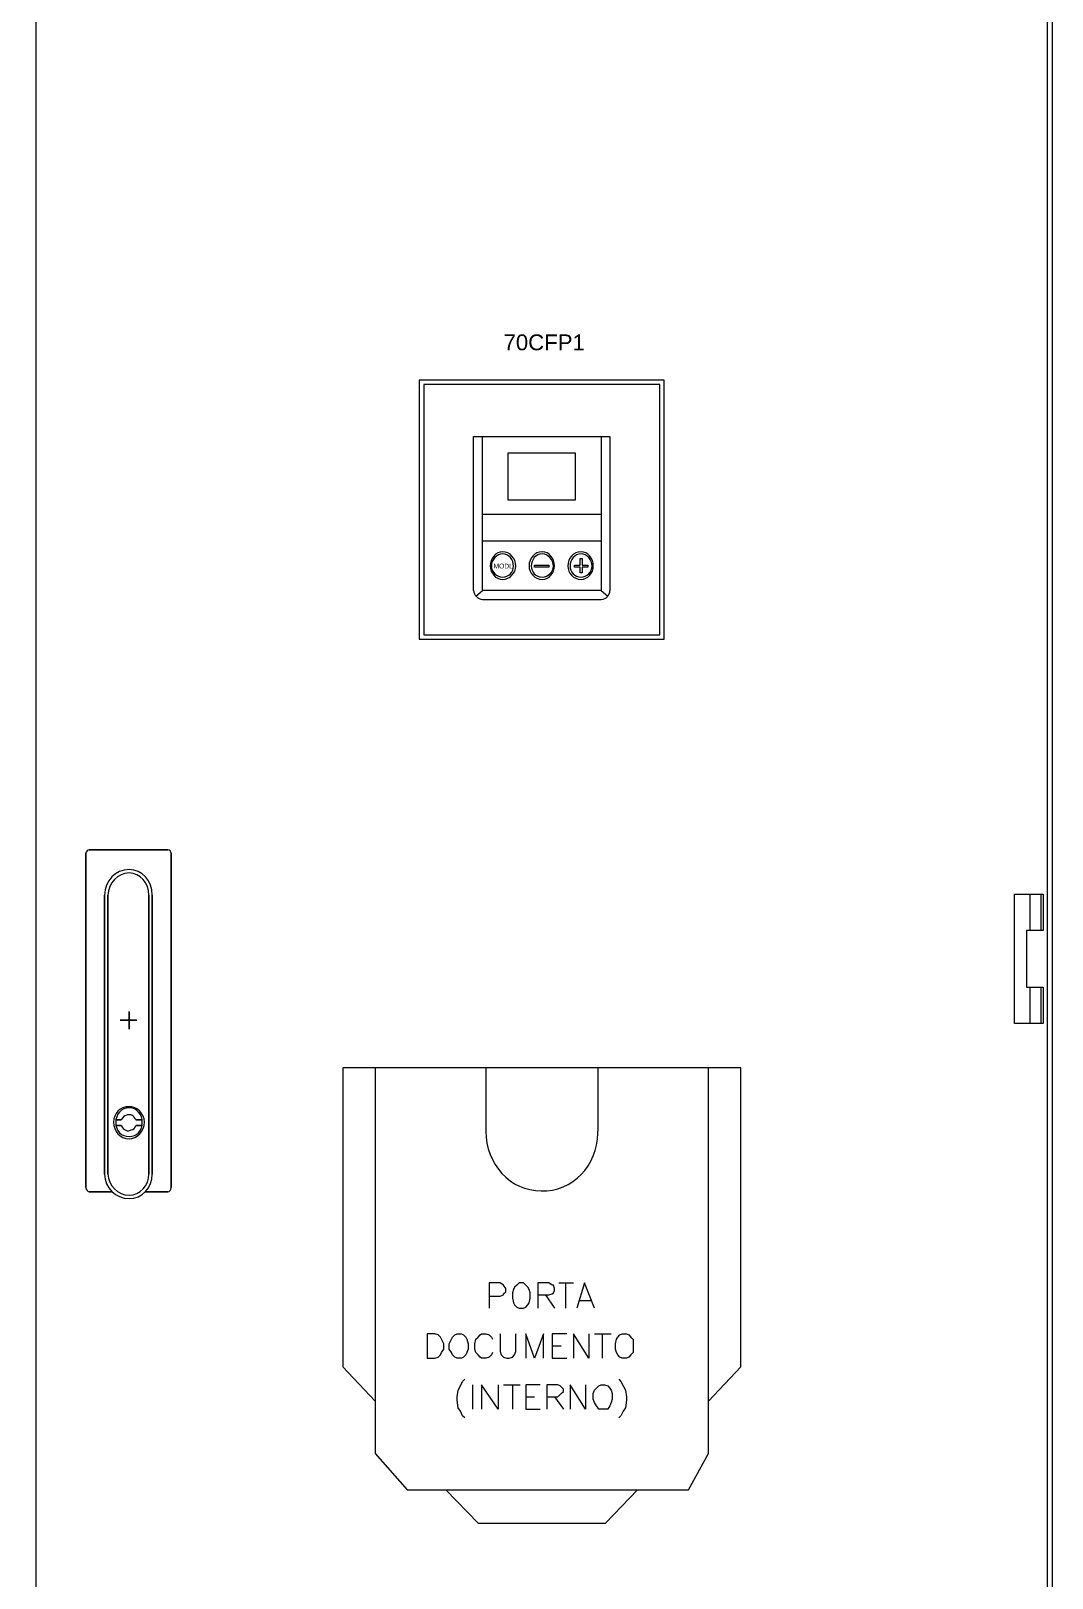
# Model space of a CAD drawing. Header units: millimetres. Extents: x 1004 to 59588, y 686 to 38112.
# Drawn here: x 26300 to 26843, y 7141 to 7963 of the extents above; entities that cross this region are included whole.
import ezdxf

# ---------------------------------------------------------------- set-up
doc = ezdxf.new("R2010")
doc.units = ezdxf.units.MM
doc.layers.add('PDF10_Geometry', color=7, linetype='Continuous')
doc.layers.add('PDF10_Text', color=7, linetype='Continuous')
doc.styles.add('PDF Arial', font='arial.ttf')

msp = doc.modelspace()

# ---------------------------------------------------------------- linework, layer by layer
at = {"layer": 'PDF10_Geometry', "lineweight": 0}
for points in [[(26842.52, 6705.61), (25758.4, 6705.61), (25758.4, 8520.31), (26842.52, 8520.31)], [(26303.1, 6709.73), (26840.16, 6709.73), (26840.16, 8517.37), (26303.1, 8517.37)], [(26506.63, 7639.73), (26636.63, 7639.73), (26636.63, 7777.37), (26506.63, 7777.37)], [(26508.99, 7642.08), (26634.28, 7642.08), (26634.28, 7775.02), (26508.99, 7775.02)], [(26553.69, 7713.84), (26589.58, 7713.84), (26589.58, 7738.55), (26553.69, 7738.55)], [(26596.05, 7677.96), (26593.1, 7677.96), (26593.1, 7675.02), (26591.93, 7675.02), (26591.93, 7677.96), (26588.99, 7677.96), (26588.99, 7679.14), (26591.93, 7679.14), (26591.93, 7682.67), (26593.1, 7682.67), (26593.1, 7679.14), (26596.05, 7679.14)], [(26575.46, 7677.96), (26567.81, 7677.96), (26567.81, 7679.14), (26575.46, 7679.14)], [(26373.1, 7527.96), (26331.34, 7527.96)], [(26373.1, 7527.96), (26331.34, 7527.96)], [(26329.58, 7348.55), (26329.58, 7526.2)], [(26329.58, 7348.55), (26329.58, 7526.2)], [(26374.87, 7348.55), (26374.87, 7526.2)], [(26374.87, 7348.55), (26374.87, 7526.2)], [(26339.58, 7355.61), (26339.58, 7503.84)], [(26339.58, 7355.61), (26339.58, 7503.84)], [(26341.34, 7355.61), (26341.34, 7503.84)], [(26341.34, 7355.61), (26341.34, 7503.84)], [(26363.1, 7355.61), (26363.1, 7503.84)], [(26363.1, 7355.61), (26363.1, 7503.84)], [(26364.87, 7355.61), (26364.87, 7503.84)], [(26364.87, 7355.61), (26364.87, 7503.84)], [(26837.81, 7504.43), (26837.81, 7485.02), (26828.99, 7485.02), (26828.99, 7455.02), (26837.81, 7455.02), (26837.81, 7435.61), (26828.99, 7435.61), (26822.52, 7435.61), (26822.52, 7504.43), (26828.99, 7504.43)], [(26356.63, 7437.37), (26347.81, 7437.37)], [(26352.52, 7432.67), (26352.52, 7442.08)], [(26348.4, 7384.43), (26345.46, 7384.43)], [(26348.4, 7384.43), (26345.46, 7384.43)], [(26348.4, 7381.49), (26345.46, 7381.49)], [(26348.4, 7381.49), (26345.46, 7381.49)], [(26359.58, 7384.43), (26356.05, 7384.43)], [(26359.58, 7384.43), (26356.05, 7384.43)], [(26359.58, 7381.49), (26356.05, 7381.49)], [(26359.58, 7381.49), (26356.05, 7381.49)], [(26343.1, 7346.2), (26331.34, 7346.2)], [(26343.1, 7346.2), (26331.34, 7346.2)], [(26373.1, 7346.2), (26361.34, 7346.2)], [(26373.1, 7346.2), (26361.34, 7346.2)], [(26561.93, 7297.96), (26559.58, 7297.96), (26558.4, 7296.78), (26557.22, 7295.61), (26556.63, 7294.43), (26556.05, 7292.67), (26556.05, 7289.73), (26556.63, 7287.37), (26557.22, 7286.2), (26558.4, 7285.02), (26559.58, 7284.43), (26561.93, 7284.43), (26563.1, 7285.02), (26564.28, 7286.2), (26564.87, 7287.37), (26565.46, 7289.73), (26565.46, 7292.67), (26564.87, 7294.43), (26564.28, 7295.61), (26563.1, 7296.78)], [(26514.87, 7257.96), (26516.63, 7258.55), (26517.81, 7259.73), (26518.4, 7260.9), (26519.58, 7262.67), (26519.58, 7265.61), (26518.4, 7267.96), (26517.81, 7269.14), (26516.63, 7270.31), (26514.87, 7270.9), (26510.75, 7270.9), (26510.75, 7257.96)], [(26528.99, 7270.9), (26530.16, 7270.31), (26531.34, 7269.14), (26531.93, 7267.96), (26532.52, 7265.61), (26532.52, 7262.67), (26531.93, 7260.9), (26531.34, 7259.73), (26530.16, 7258.55), (26528.99, 7257.96), (26526.63, 7257.96), (26525.46, 7258.55), (26524.28, 7259.73), (26523.69, 7260.9), (26522.52, 7262.67), (26522.52, 7265.61), (26523.69, 7267.96), (26524.28, 7269.14), (26525.46, 7270.31), (26526.63, 7270.9)], [(26616.63, 7270.9), (26617.81, 7270.31), (26618.99, 7269.14), (26620.16, 7267.96), (26620.16, 7265.61), (26620.16, 7262.67), (26620.16, 7260.9), (26618.99, 7259.73), (26617.81, 7258.55), (26616.63, 7257.96), (26614.28, 7257.96), (26613.1, 7258.55), (26611.93, 7259.73), (26611.34, 7260.9), (26610.75, 7262.67), (26610.75, 7265.61), (26611.34, 7267.96), (26611.93, 7269.14), (26613.1, 7270.31), (26614.28, 7270.9)], [(26604.87, 7243.84), (26606.63, 7243.25), (26607.81, 7242.08), (26608.4, 7240.9), (26608.99, 7239.14), (26608.99, 7236.2), (26608.4, 7234.43), (26607.81, 7232.67), (26606.63, 7230.9), (26604.87, 7230.9), (26603.1, 7230.9), (26601.93, 7230.9), (26600.75, 7232.67), (26599.58, 7234.43), (26598.99, 7236.2), (26598.99, 7239.14), (26599.58, 7240.9), (26600.75, 7242.08), (26601.93, 7243.25), (26603.1, 7243.84)]]:
    msp.add_lwpolyline(points, close=True, dxfattribs=at)
for points in [[(26842.52, 8520.31), (26842.52, 6705.61)], [(26535.46, 7665.61), (26535.46, 7747.37), (26607.81, 7747.37), (26607.81, 7665.61)], [(26603.1, 7747.37), (26603.1, 7665.61), (26540.16, 7665.61), (26540.16, 7747.37)], [(26540.16, 7706.2), (26603.1, 7706.2)], [(26540.16, 7692.08), (26603.1, 7692.08)], [(26536.63, 7662.67), (26540.16, 7665.61)], [(26540.16, 7660.9), (26603.1, 7660.9)], [(26540.16, 7660.9), (26540.16, 7660.9)], [(26603.1, 7665.61), (26606.63, 7662.67)], [(26373.1, 7527.96), (26373.1, 7527.96)], [(26373.1, 7527.96), (26373.1, 7527.96)], [(26373.1, 7527.96), (26373.1, 7527.96)], [(26373.1, 7527.96), (26373.1, 7527.96)], [(26339.58, 7503.84), (26339.58, 7503.84)], [(26339.58, 7503.84), (26339.58, 7503.84)], [(26339.58, 7503.84), (26339.58, 7503.84)], [(26339.58, 7503.84), (26339.58, 7503.84)], [(26341.34, 7503.84), (26341.34, 7503.84)], [(26341.34, 7503.84), (26341.34, 7503.84)], [(26341.34, 7503.84), (26341.34, 7503.84)], [(26341.34, 7503.84), (26341.34, 7503.84)], [(26830.75, 7504.43), (26830.75, 7485.02)], [(26836.63, 7504.43), (26836.63, 7485.02)], [(26830.75, 7455.02), (26830.75, 7435.61)], [(26836.63, 7455.02), (26836.63, 7435.61)], [(26660.16, 7235.02), (26677.22, 7253.25), (26677.22, 7412.08), (26466.05, 7412.08), (26466.05, 7253.25), (26483.1, 7235.02)], [(26483.1, 7412.08), (26483.1, 7207.37), (26500.16, 7187.96), (26649.58, 7187.96), (26660.16, 7207.37), (26660.16, 7412.08)], [(26541.93, 7412.08), (26541.93, 7378.55)], [(26601.34, 7412.08), (26601.34, 7378.55)], [(26363.1, 7355.61), (26363.1, 7355.61)], [(26363.1, 7355.61), (26363.1, 7355.61)], [(26363.1, 7355.61), (26363.1, 7355.61)], [(26363.1, 7355.61), (26363.1, 7355.61)], [(26364.87, 7355.61), (26364.87, 7355.61)], [(26364.87, 7355.61), (26364.87, 7355.61)], [(26364.87, 7355.61), (26364.87, 7355.61)], [(26364.87, 7355.61), (26364.87, 7355.61)], [(26331.34, 7346.2), (26331.34, 7346.2)], [(26331.34, 7346.2), (26331.34, 7346.2)], [(26331.34, 7346.2), (26331.34, 7346.2)], [(26331.34, 7346.2), (26331.34, 7346.2)], [(26543.69, 7290.9), (26549.58, 7290.9), (26551.34, 7291.49), (26551.34, 7292.08), (26552.52, 7293.25), (26552.52, 7295.02), (26551.34, 7296.78), (26549.58, 7297.96), (26543.69, 7297.96), (26543.69, 7284.43)], [(26569.58, 7291.49), (26575.46, 7291.49), (26577.22, 7292.08), (26577.81, 7292.67), (26578.4, 7293.84), (26578.4, 7295.02), (26577.81, 7296.78), (26577.22, 7296.78), (26575.46, 7297.96), (26569.58, 7297.96), (26569.58, 7284.43)], [(26580.75, 7297.96), (26588.4, 7297.96)], [(26584.28, 7297.96), (26584.28, 7284.43)], [(26599.58, 7284.43), (26594.28, 7297.96), (26590.16, 7284.43)], [(26573.69, 7291.49), (26578.4, 7284.43)], [(26591.34, 7288.55), (26597.81, 7288.55)], [(26545.46, 7260.9), (26544.87, 7259.73), (26543.69, 7258.55), (26541.93, 7257.96), (26539.58, 7257.96), (26538.99, 7258.55), (26537.81, 7259.73), (26536.63, 7260.9), (26536.05, 7262.67), (26536.05, 7265.61), (26536.63, 7267.96), (26537.81, 7269.14), (26538.99, 7270.31), (26539.58, 7270.9), (26541.93, 7270.9), (26543.69, 7270.31), (26544.87, 7269.14), (26545.46, 7267.96)], [(26549.58, 7270.9), (26549.58, 7261.49), (26550.16, 7259.73), (26551.34, 7258.55), (26553.1, 7257.96), (26554.28, 7257.96), (26556.05, 7258.55), (26557.22, 7259.73), (26557.81, 7261.49), (26557.81, 7270.9)], [(26572.52, 7257.96), (26572.52, 7270.9), (26567.81, 7257.96), (26563.1, 7270.9), (26563.1, 7257.96)], [(26584.87, 7270.9), (26577.22, 7270.9), (26577.22, 7257.96), (26584.87, 7257.96)], [(26577.22, 7264.43), (26581.93, 7264.43)], [(26596.63, 7270.9), (26596.63, 7257.96), (26588.4, 7270.9), (26588.4, 7257.96)], [(26599.58, 7270.9), (26608.4, 7270.9)], [(26603.69, 7270.9), (26603.69, 7257.96)], [(26530.75, 7226.2), (26529.58, 7227.37), (26528.4, 7229.73), (26527.22, 7231.49), (26526.63, 7235.61), (26526.63, 7237.37), (26527.22, 7240.9), (26528.4, 7243.25), (26529.58, 7245.61), (26530.75, 7246.78)], [(26534.87, 7243.84), (26534.87, 7230.9)], [(26548.4, 7243.84), (26548.4, 7230.9), (26539.58, 7243.84), (26539.58, 7230.9)], [(26551.34, 7243.84), (26560.16, 7243.84)], [(26556.05, 7243.84), (26556.05, 7230.9)], [(26570.75, 7243.84), (26563.1, 7243.84), (26563.1, 7230.9), (26570.75, 7230.9)], [(26574.28, 7237.37), (26580.16, 7237.37), (26581.34, 7238.55), (26581.93, 7239.14), (26583.1, 7240.31), (26583.1, 7241.49), (26581.93, 7242.67), (26581.34, 7243.25), (26580.16, 7243.84), (26574.28, 7243.84), (26574.28, 7230.9)], [(26594.87, 7243.84), (26594.87, 7230.9), (26586.63, 7243.84), (26586.63, 7230.9)], [(26612.52, 7246.78), (26613.69, 7245.61), (26614.87, 7243.25), (26616.05, 7240.9), (26616.63, 7237.37), (26616.63, 7235.61), (26616.05, 7231.49), (26614.87, 7229.73), (26613.69, 7227.37), (26612.52, 7226.2)], [(26563.1, 7237.37), (26567.81, 7237.37)], [(26578.4, 7237.37), (26583.1, 7230.9)], [(26520.75, 7187.96), (26537.81, 7170.31), (26605.46, 7170.31), (26622.52, 7187.96)]]:
    msp.add_lwpolyline(points, dxfattribs=at)
msp.add_arc((26352.63, 7355.72), 13.06, 180.50195, 269.49805, dxfattribs=at)
msp.add_arc((26352.63, 7355.72), 13.06, 180.50195, 269.49805, dxfattribs=at)
msp.add_arc((26352.63, 7355.72), 13.06, 180.50195, 269.49805, dxfattribs=at)
msp.add_arc((26352.63, 7355.72), 13.06, 180.50195, 269.49805, dxfattribs=at)
for points in [[(26550.75, 7686.2), (26547.22, 7686.2), (26544.28, 7682.67), (26544.28, 7678.55)], [(26550.75, 7685.02), (26547.81, 7685.02), (26544.87, 7682.08), (26544.87, 7678.55)], [(26557.81, 7678.55), (26557.81, 7682.67), (26554.87, 7686.2), (26550.75, 7686.2)], [(26556.63, 7678.55), (26556.63, 7682.08), (26554.28, 7685.02), (26550.75, 7685.02)], [(26571.93, 7686.2), (26567.81, 7686.2), (26564.87, 7682.67), (26564.87, 7678.55)], [(26571.93, 7685.02), (26568.4, 7685.02), (26566.05, 7682.08), (26566.05, 7678.55)], [(26578.4, 7678.55), (26578.4, 7682.67), (26575.46, 7686.2), (26571.93, 7686.2)], [(26577.81, 7678.55), (26577.81, 7682.08), (26574.87, 7685.02), (26571.93, 7685.02)], [(26592.52, 7686.2), (26588.4, 7686.2), (26585.46, 7682.67), (26585.46, 7678.55)], [(26592.52, 7685.02), (26588.99, 7685.02), (26586.63, 7682.08), (26586.63, 7678.55)], [(26598.99, 7678.55), (26598.99, 7682.67), (26596.05, 7686.2), (26592.52, 7686.2)], [(26598.4, 7678.55), (26598.4, 7682.08), (26595.46, 7685.02), (26592.52, 7685.02)], [(26544.28, 7678.55), (26544.28, 7675.02), (26547.22, 7671.49), (26550.75, 7671.49)], [(26544.87, 7678.55), (26544.87, 7675.61), (26547.81, 7672.67), (26550.75, 7672.67)], [(26550.75, 7671.49), (26554.87, 7671.49), (26557.81, 7675.02), (26557.81, 7678.55)], [(26550.75, 7672.67), (26554.28, 7672.67), (26556.63, 7675.61), (26556.63, 7678.55)], [(26564.87, 7678.55), (26564.87, 7675.02), (26567.81, 7671.49), (26571.93, 7671.49)], [(26566.05, 7678.55), (26566.05, 7675.61), (26568.4, 7672.67), (26571.93, 7672.67)], [(26571.93, 7671.49), (26575.46, 7671.49), (26578.4, 7675.02), (26578.4, 7678.55)], [(26571.93, 7672.67), (26574.87, 7672.67), (26577.81, 7675.61), (26577.81, 7678.55)], [(26585.46, 7678.55), (26585.46, 7675.02), (26588.4, 7671.49), (26592.52, 7671.49)], [(26586.63, 7678.55), (26586.63, 7675.61), (26588.99, 7672.67), (26592.52, 7672.67)], [(26592.52, 7671.49), (26596.05, 7671.49), (26598.99, 7675.02), (26598.99, 7678.55)], [(26592.52, 7672.67), (26595.46, 7672.67), (26598.4, 7675.61), (26598.4, 7678.55)], [(26535.46, 7665.61), (26535.46, 7663.25), (26537.81, 7660.9), (26540.16, 7660.9)], [(26603.1, 7660.9), (26606.05, 7660.9), (26607.81, 7663.25), (26607.81, 7665.61)], [(26331.34, 7527.96), (26330.75, 7527.96), (26329.58, 7526.78), (26329.58, 7526.2)], [(26331.34, 7527.96), (26330.75, 7527.96), (26329.58, 7526.78), (26329.58, 7526.2)], [(26331.34, 7527.96), (26330.75, 7527.96), (26329.58, 7526.78), (26329.58, 7526.2)], [(26331.34, 7527.96), (26330.75, 7527.96), (26329.58, 7526.78), (26329.58, 7526.2)], [(26374.87, 7526.2), (26374.87, 7526.78), (26374.28, 7527.96), (26373.1, 7527.96)], [(26374.87, 7526.2), (26374.87, 7526.78), (26374.28, 7527.96), (26373.1, 7527.96)], [(26374.87, 7526.2), (26374.87, 7526.78), (26374.28, 7527.96), (26373.1, 7527.96)], [(26374.87, 7526.2), (26374.87, 7526.78), (26374.28, 7527.96), (26373.1, 7527.96)], [(26352.52, 7517.37), (26345.46, 7517.37), (26339.58, 7511.49), (26339.58, 7503.84)], [(26352.52, 7517.37), (26345.46, 7517.37), (26339.58, 7511.49), (26339.58, 7503.84)], [(26352.52, 7517.37), (26345.46, 7517.37), (26339.58, 7511.49), (26339.58, 7503.84)], [(26352.52, 7517.37), (26345.46, 7517.37), (26339.58, 7511.49), (26339.58, 7503.84)], [(26352.52, 7515.61), (26346.63, 7515.61), (26341.34, 7510.31), (26341.34, 7503.84)], [(26352.52, 7515.61), (26346.63, 7515.61), (26341.34, 7510.31), (26341.34, 7503.84)], [(26352.52, 7515.61), (26346.63, 7515.61), (26341.34, 7510.31), (26341.34, 7503.84)], [(26352.52, 7515.61), (26346.63, 7515.61), (26341.34, 7510.31), (26341.34, 7503.84)], [(26364.87, 7503.84), (26364.87, 7511.49), (26359.58, 7517.37), (26352.52, 7517.37)], [(26364.87, 7503.84), (26364.87, 7511.49), (26359.58, 7517.37), (26352.52, 7517.37)], [(26364.87, 7503.84), (26364.87, 7511.49), (26359.58, 7517.37), (26352.52, 7517.37)], [(26364.87, 7503.84), (26364.87, 7511.49), (26359.58, 7517.37), (26352.52, 7517.37)], [(26363.1, 7503.84), (26363.1, 7510.31), (26358.4, 7515.61), (26352.52, 7515.61)], [(26363.1, 7503.84), (26363.1, 7510.31), (26358.4, 7515.61), (26352.52, 7515.61)], [(26363.1, 7503.84), (26363.1, 7510.31), (26358.4, 7515.61), (26352.52, 7515.61)], [(26363.1, 7503.84), (26363.1, 7510.31), (26358.4, 7515.61), (26352.52, 7515.61)], [(26352.52, 7391.49), (26347.81, 7391.49), (26344.28, 7387.96), (26344.28, 7383.25)], [(26352.52, 7391.49), (26347.81, 7391.49), (26344.28, 7387.96), (26344.28, 7383.25)], [(26352.52, 7391.49), (26347.81, 7391.49), (26344.28, 7387.96), (26344.28, 7383.25)], [(26352.52, 7391.49), (26347.81, 7391.49), (26344.28, 7387.96), (26344.28, 7383.25)], [(26352.52, 7390.9), (26348.4, 7390.9), (26345.46, 7387.37), (26345.46, 7383.25)], [(26352.52, 7390.9), (26348.4, 7390.9), (26345.46, 7387.37), (26345.46, 7383.25)], [(26352.52, 7390.9), (26348.4, 7390.9), (26345.46, 7387.37), (26345.46, 7383.25)], [(26352.52, 7390.9), (26348.4, 7390.9), (26345.46, 7387.37), (26345.46, 7383.25)], [(26350.75, 7386.78), (26350.16, 7386.78), (26348.99, 7385.61), (26348.4, 7384.43)], [(26350.75, 7386.78), (26350.16, 7386.78), (26348.99, 7385.61), (26348.4, 7384.43)], [(26350.75, 7386.78), (26350.16, 7386.78), (26348.99, 7385.61), (26348.4, 7384.43)], [(26350.75, 7386.78), (26350.16, 7386.78), (26348.99, 7385.61), (26348.4, 7384.43)], [(26356.05, 7384.43), (26355.46, 7386.78), (26353.1, 7387.96), (26350.75, 7386.78)], [(26356.05, 7384.43), (26355.46, 7386.78), (26353.1, 7387.96), (26350.75, 7386.78)], [(26356.05, 7384.43), (26355.46, 7386.78), (26353.1, 7387.96), (26350.75, 7386.78)], [(26356.05, 7384.43), (26355.46, 7386.78), (26353.1, 7387.96), (26350.75, 7386.78)], [(26360.75, 7383.25), (26360.75, 7387.96), (26356.63, 7391.49), (26352.52, 7391.49)], [(26360.75, 7383.25), (26360.75, 7387.96), (26356.63, 7391.49), (26352.52, 7391.49)], [(26360.75, 7383.25), (26360.75, 7387.96), (26356.63, 7391.49), (26352.52, 7391.49)], [(26360.75, 7383.25), (26360.75, 7387.96), (26356.63, 7391.49), (26352.52, 7391.49)], [(26359.58, 7383.25), (26359.58, 7387.37), (26356.63, 7390.9), (26352.52, 7390.9)], [(26359.58, 7383.25), (26359.58, 7387.37), (26356.63, 7390.9), (26352.52, 7390.9)], [(26359.58, 7383.25), (26359.58, 7387.37), (26356.63, 7390.9), (26352.52, 7390.9)], [(26359.58, 7383.25), (26359.58, 7387.37), (26356.63, 7390.9), (26352.52, 7390.9)], [(26344.28, 7383.25), (26344.28, 7378.55), (26347.81, 7374.43), (26352.52, 7374.43)], [(26344.28, 7383.25), (26344.28, 7378.55), (26347.81, 7374.43), (26352.52, 7374.43)], [(26344.28, 7383.25), (26344.28, 7378.55), (26347.81, 7374.43), (26352.52, 7374.43)], [(26344.28, 7383.25), (26344.28, 7378.55), (26347.81, 7374.43), (26352.52, 7374.43)], [(26345.46, 7383.25), (26345.46, 7378.55), (26348.4, 7375.61), (26352.52, 7375.61)], [(26345.46, 7383.25), (26345.46, 7378.55), (26348.4, 7375.61), (26352.52, 7375.61)], [(26345.46, 7383.25), (26345.46, 7378.55), (26348.4, 7375.61), (26352.52, 7375.61)], [(26345.46, 7383.25), (26345.46, 7378.55), (26348.4, 7375.61), (26352.52, 7375.61)], [(26348.4, 7381.49), (26349.58, 7379.14), (26351.93, 7377.96), (26353.69, 7379.14)], [(26348.4, 7381.49), (26349.58, 7379.14), (26351.93, 7377.96), (26353.69, 7379.14)], [(26348.4, 7381.49), (26349.58, 7379.14), (26351.93, 7377.96), (26353.69, 7379.14)], [(26348.4, 7381.49), (26349.58, 7379.14), (26351.93, 7377.96), (26353.69, 7379.14)], [(26352.52, 7374.43), (26356.63, 7374.43), (26360.75, 7378.55), (26360.75, 7383.25)], [(26352.52, 7375.61), (26356.63, 7375.61), (26359.58, 7378.55), (26359.58, 7383.25)], [(26352.52, 7374.43), (26356.63, 7374.43), (26360.75, 7378.55), (26360.75, 7383.25)], [(26352.52, 7375.61), (26356.63, 7375.61), (26359.58, 7378.55), (26359.58, 7383.25)], [(26352.52, 7374.43), (26356.63, 7374.43), (26360.75, 7378.55), (26360.75, 7383.25)], [(26352.52, 7375.61), (26356.63, 7375.61), (26359.58, 7378.55), (26359.58, 7383.25)], [(26352.52, 7374.43), (26356.63, 7374.43), (26360.75, 7378.55), (26360.75, 7383.25)], [(26352.52, 7375.61), (26356.63, 7375.61), (26359.58, 7378.55), (26359.58, 7383.25)], [(26353.69, 7379.14), (26354.87, 7379.14), (26356.05, 7380.31), (26356.05, 7381.49)], [(26353.69, 7379.14), (26354.87, 7379.14), (26356.05, 7380.31), (26356.05, 7381.49)], [(26353.69, 7379.14), (26354.87, 7379.14), (26356.05, 7380.31), (26356.05, 7381.49)], [(26353.69, 7379.14), (26354.87, 7379.14), (26356.05, 7380.31), (26356.05, 7381.49)], [(26541.93, 7378.55), (26541.93, 7360.9), (26554.87, 7346.78), (26571.34, 7346.78)], [(26601.34, 7377.37), (26601.34, 7377.96), (26601.34, 7377.96), (26601.34, 7378.55)], [(26571.34, 7346.78), (26587.81, 7346.2), (26601.34, 7360.31), (26601.34, 7377.37)], [(26341.34, 7355.61), (26341.34, 7349.73), (26346.63, 7344.43), (26352.52, 7344.43)], [(26341.34, 7355.61), (26341.34, 7349.73), (26346.63, 7344.43), (26352.52, 7344.43)], [(26341.34, 7355.61), (26341.34, 7349.73), (26346.63, 7344.43), (26352.52, 7344.43)], [(26341.34, 7355.61), (26341.34, 7349.73), (26346.63, 7344.43), (26352.52, 7344.43)], [(26352.52, 7344.43), (26358.4, 7344.43), (26363.1, 7349.73), (26363.1, 7355.61)], [(26352.52, 7342.67), (26359.58, 7342.67), (26364.87, 7348.55), (26364.87, 7355.61)], [(26352.52, 7344.43), (26358.4, 7344.43), (26363.1, 7349.73), (26363.1, 7355.61)], [(26352.52, 7342.67), (26359.58, 7342.67), (26364.87, 7348.55), (26364.87, 7355.61)], [(26352.52, 7344.43), (26358.4, 7344.43), (26363.1, 7349.73), (26363.1, 7355.61)], [(26352.52, 7342.67), (26359.58, 7342.67), (26364.87, 7348.55), (26364.87, 7355.61)], [(26352.52, 7344.43), (26358.4, 7344.43), (26363.1, 7349.73), (26363.1, 7355.61)], [(26352.52, 7342.67), (26359.58, 7342.67), (26364.87, 7348.55), (26364.87, 7355.61)], [(26329.58, 7348.55), (26329.58, 7347.37), (26330.75, 7346.2), (26331.34, 7346.2)], [(26329.58, 7348.55), (26329.58, 7347.37), (26330.75, 7346.2), (26331.34, 7346.2)], [(26329.58, 7348.55), (26329.58, 7347.37), (26330.75, 7346.2), (26331.34, 7346.2)], [(26329.58, 7348.55), (26329.58, 7347.37), (26330.75, 7346.2), (26331.34, 7346.2)], [(26373.1, 7346.2), (26374.28, 7346.2), (26374.87, 7347.37), (26374.87, 7348.55)], [(26373.1, 7346.2), (26374.28, 7346.2), (26374.87, 7347.37), (26374.87, 7348.55)], [(26373.1, 7346.2), (26374.28, 7346.2), (26374.87, 7347.37), (26374.87, 7348.55)], [(26373.1, 7346.2), (26374.28, 7346.2), (26374.87, 7347.37), (26374.87, 7348.55)]]:
    msp.add_open_spline(points, degree=3, dxfattribs=at)

# ---------------------------------------------------------------- texts
at = {"layer": 'PDF10_Text', "attachment_point": 7, "style": 'PDF Arial'}
for s, insert, char_height in [('70CFP1', (26551.34, 7793.08), 8.421), ('MODL', (26546.05, 7677.32), 2.526)]:
    msp.add_mtext(s, dxfattribs=dict(at, insert=insert, char_height=char_height))

doc.saveas('drawing.dxf')
